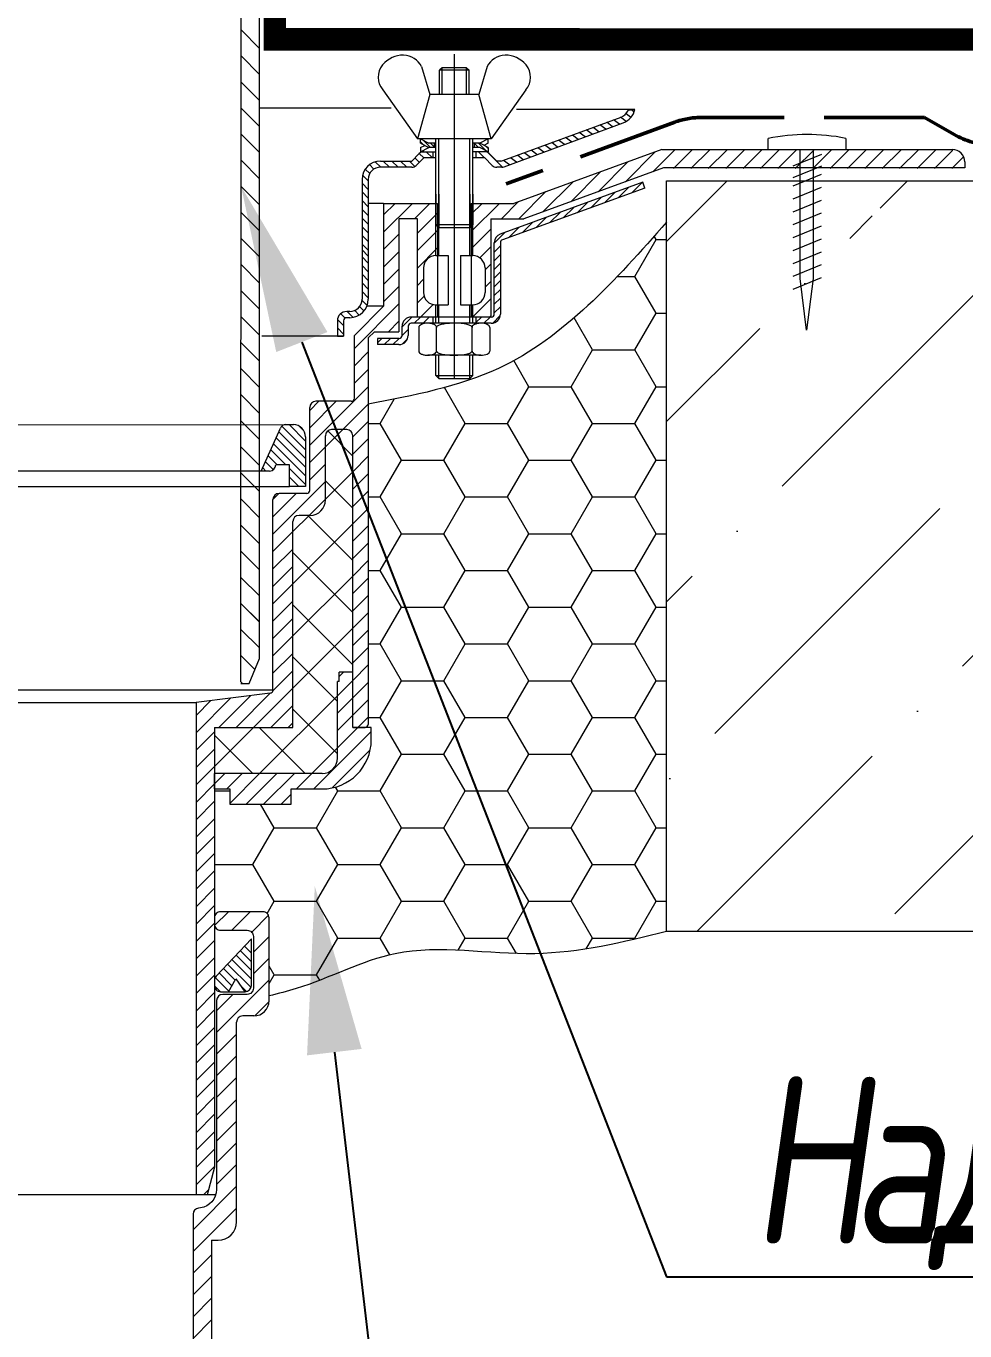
# Model space of a CAD drawing. Header units: millimetres. Extents: x -136099598 to 11807193, y 0 to 779331.
# Drawn here: x 724805 to 725507, y 384367 to 385343 of the extents above; entities that cross this region are included whole.
import ezdxf
from ezdxf import colors
from ezdxf.entities.mleader import LeaderData, LeaderLine
from ezdxf.math import Vec2, Vec3

# ---------------------------------------------------------------- set-up
doc = ezdxf.new("R2010")
doc.units = ezdxf.units.MM
doc.header["$MEASUREMENT"] = 0
doc.linetypes.add('ГОСТ 2.303 4', pattern=[7, 5, -2, 0])
doc.layers.add('АР_Кровельный аэратор', color=250, linetype='Continuous')
doc.layers.add('Штриховка', color=7, linetype='Continuous', lineweight=5)
doc.styles.add('Архитект', font='isocpeur.ttf', dxfattribs={"width": 0.8, "oblique": 8})

msp = doc.modelspace()

# ---------------------------------------------------------------- hatches: boundary and pattern name
at = {"layer": 'АР_Кровельный аэратор', "lineweight": 15}
h = msp.add_hatch(dxfattribs=at)
h.set_pattern_fill('ANSI36', color=256, scale=30, style=0)
h.set_pattern_definition([(45, (-85664.73, 159521.56), (50.513941, 185.217782), [238.125, -47.625, 0, -47.625])])
h.paths.add_polyline_path([(727190.27, 384665.803), (727190.27, 385227.401), (725450.33, 385227.401), (725443.586, 385224.643), (725443.586, 385202.146), (725440.6, 385178.257), (725437.614, 385202.146), (725437.614, 385227.401), (725283.874, 385227.401), (725283.882, 384665.803)])
h = msp.add_hatch(dxfattribs=at)
h.set_pattern_fill('HONEY', color=256, scale=10, style=0)
h.set_pattern_definition([(0, (-84634.728, 159383.702), (47.625, 27.49630645), [31.75, -63.5]), (120, (-84634.728, 159383.702), (-47.6249999, 27.4963066), [31.75, -63.5]), (60, (-84634.728, 159383.702), (1e-07, 54.9926131), [-63.5, 31.75])])
edge = h.paths.add_edge_path()
edge.add_spline(control_points=[(725283.874, 385196.449), (725245.558, 385153.233), (725184.037, 385083.844), (725094.48, 385066.797), (725060.7, 385060.368)], knot_values=[0, 0, 0, 0, 5.9534439, 9.5590385, 9.5590385, 9.5590385, 9.5590385], degree=3, periodic=0)
edge.add_line((725060.7, 385060.368), (725060.7, 384820.798))
edge.add_arc((725058.4, 384820.798), 2.3, -90, 0, ccw=False)
edge.add_line((725058.4, 384818.499), (725062.998, 384818.499))
edge.add_line((725062.998, 384818.499), (725062.998, 384809.3))
edge.add_arc((725026.203, 384809.3), 36.795, -90, 0, ccw=False)
edge.add_line((725026.203, 384772.505), (725003.172, 384772.505))
edge.add_line((725003.172, 384772.505), (725003.172, 384761.006))
edge.add_line((725003.172, 384761.006), (724956.474, 384761.006))
edge.add_line((724956.474, 384761.006), (724957.172, 384761.705))
edge.add_line((724957.172, 384761.705), (724957.172, 384772.505))
edge.add_line((724957.172, 384772.505), (724945.715, 384772.505))
edge.add_line((724945.715, 384772.505), (724945.715, 384675.996))
edge.add_arc((724950.314, 384675.996), 4.599, 90, 180, ccw=False)
edge.add_line((724950.314, 384680.596), (724981.999, 384680.596))
edge.add_arc((724981.999, 384675.996), 4.599, 0, 90, ccw=False)
edge.add_line((724986.598, 384675.996), (724986.598, 384617.685))
edge.add_spline(control_points=[(724986.598, 384617.685), (724993.41, 384619.364), (725025.601, 384627.302), (725087.43, 384661.667), (725175.713, 384643.333), (725234.074, 384654.089), (725258.033, 384659.588)], knot_values=[0.9443372, 0.9443372, 0.9443372, 0.9443372, 1.6963413, 4.4985026, 8.2293539, 10.8517749, 10.8517749, 10.8517749, 10.8517749], degree=3, periodic=0)
edge.add_line((725258.033, 384659.588), (725234.59, 384690.384))
edge.add_arc((725229.004, 384690.384), 5.586, -180, 0, ccw=False)
edge.add_arc((725229.004, 384690.384), 5.586, 0, 180, ccw=False)
edge.add_line((725234.59, 384690.384), (725258.033, 384659.588))
edge.add_spline(control_points=[(725258.033, 384659.588), (725266.66, 384661.568), (725275.271, 384663.686), (725283.882, 384665.803)], knot_values=[0, 0, 0, 0, 0.9443372, 0.9443372, 0.9443372, 0.9443372], degree=3, periodic=0)
edge.add_line((725283.882, 384665.803), (725283.875, 385196.45))
h = msp.add_hatch(dxfattribs=at)
h.set_pattern_fill('KOVY', color=256, scale=4.599383, style=0)
h.set_pattern_definition([(135.017967, (738171.7866, 386871.197), (3.251235, 3.2532746), [])])
h.paths.add_polyline_path([(725013.869, 385035.848, 0.4078754), (725004.867, 385045.042), (724999.192, 385045.04, 0.2960412), (724994.993, 385042.313), (724980.732, 385010.31), (724986.973, 385010.312, 0.4170965), (724991.571, 385014.958), (725001.748, 385014.962), (725001.753, 384998.816), (725013.88, 384998.82)])
h = msp.add_hatch(dxfattribs=at)
h.set_pattern_fill('KOVY', color=256, scale=11.498458, style=0)
h.set_pattern_definition([(45, (718860.08, 383088.834), (-8.130637, 8.130637), [])])
edge = h.paths.add_edge_path()
edge.add_line((724441.963, 384164.553), (724455.761, 384164.553))
edge.add_line((724455.761, 384164.553), (724455.761, 384454.417))
edge.add_arc((724451.162, 384454.417), 4.599, 0, 82.971677)
edge.add_line((724451.724, 384458.982), (724450.331, 384459.154))
edge.add_arc((724452.019, 384472.848), 13.798, 180, 262.971677, ccw=False)
edge.add_line((724438.221, 384472.848), (724438.221, 384614.162))
edge.add_arc((724433.622, 384614.162), 4.599, 360, 450)
edge.add_line((724433.622, 384618.761), (724415.224, 384618.761))
edge.add_arc((724415.224, 384623.361), 4.599, 180, 270, ccw=False)
edge.add_line((724410.625, 384623.361), (724410.625, 384662.198))
edge.add_arc((724415.224, 384662.198), 4.599, 90, 180, ccw=False)
edge.add_line((724415.224, 384666.798), (724435.184, 384666.798))
edge.add_arc((724435.184, 384671.397), 4.599, 270, 360)
edge.add_line((724439.783, 384671.397), (724439.783, 384675.996))
edge.add_arc((724435.184, 384675.996), 4.599, 0, 90)
edge.add_line((724435.184, 384680.596), (724403.499, 384680.596))
edge.add_arc((724403.499, 384675.996), 4.599, 90, 180)
edge.add_line((724398.9, 384675.996), (724398.9, 384614.162))
edge.add_arc((724410.398, 384614.162), 11.498, 180, 270)
edge.add_line((724410.398, 384602.663), (724418.677, 384602.663))
edge.add_arc((724418.677, 384598.064), 4.599, 0, 90, ccw=False)
edge.add_line((724423.276, 384598.064), (724423.276, 384448.669))
edge.add_arc((724437.074, 384448.669), 13.798, 180, 270)
edge.add_line((724437.074, 384434.87), (724441.963, 384434.87))
edge.add_line((724441.963, 384434.87), (724441.963, 384164.553))
edge = h.paths.add_edge_path()
edge.add_line((724929.737, 384164.553), (724943.535, 384164.553))
edge.add_line((724943.535, 384164.553), (724943.535, 384434.87))
edge.add_line((724943.535, 384434.87), (724948.424, 384434.87))
edge.add_arc((724948.424, 384448.669), 13.798, 270, 360)
edge.add_line((724962.222, 384448.669), (724962.222, 384598.064))
edge.add_arc((724966.821, 384598.064), 4.599, 90, 180, ccw=False)
edge.add_line((724966.821, 384602.663), (724975.1, 384602.663))
edge.add_arc((724975.1, 384614.162), 11.498, 270, 360)
edge.add_line((724986.598, 384614.162), (724986.598, 384675.996))
edge.add_arc((724981.999, 384675.996), 4.599, 360, 450)
edge.add_line((724981.999, 384680.596), (724950.314, 384680.596))
edge.add_arc((724950.314, 384675.996), 4.599, 90, 180)
edge.add_line((724945.715, 384675.996), (724945.715, 384671.397))
edge.add_arc((724950.314, 384671.397), 4.599, 180, 270)
edge.add_line((724950.314, 384666.798), (724970.274, 384666.798))
edge.add_arc((724970.274, 384662.198), 4.599, 0, 90, ccw=False)
edge.add_line((724974.873, 384662.198), (724974.873, 384623.361))
edge.add_arc((724970.274, 384623.361), 4.599, -90, 0, ccw=False)
edge.add_line((724970.274, 384618.761), (724951.876, 384618.761))
edge.add_arc((724951.876, 384614.162), 4.599, 90, 180)
edge.add_line((724947.277, 384614.162), (724947.277, 384472.848))
edge.add_arc((724933.479, 384472.848), 13.798, -82.971677, 0, ccw=False)
edge.add_line((724935.167, 384459.154), (724933.774, 384458.982))
edge.add_arc((724934.336, 384454.417), 4.599, 97.028323, 180)
edge.add_line((724929.737, 384454.417), (724929.737, 384164.553))

# ---------------------------------------------------------------- linework, layer by layer
for p, q in [((724965.52, 384852.716), (724965.685, 385564.805)), ((724979.302, 384870.195), (724979.489, 385551.678)), ((724979.483, 385326.523), (724965.679, 385340.327)), ((724979.477, 385307.016), (724965.674, 385320.819)), ((725125.123, 385322.26), (725125.107, 385079.49)), ((725100.508, 385312.837), (725106.719, 385291.909)), ((725115.911, 385311.974), (725114.071, 385310.134)), ((725136.148, 385310.134), (725114.071, 385310.134)), ((725114.071, 385291.909), (725114.071, 385310.134)), ((725134.308, 385311.974), (725115.911, 385311.974)), ((725115.911, 385291.909), (725115.911, 385311.974)), ((725134.308, 385311.974), (725136.148, 385310.134)), ((725134.308, 385291.909), (725134.308, 385311.974)), ((725136.148, 385291.909), (725136.148, 385310.134)), ((725149.724, 385312.837), (725143.514, 385291.909)), ((724979.471, 385287.508), (724965.669, 385301.31)), ((725071.561, 385295.497), (725097.519, 385258.793)), ((725106.719, 385291.909), (725097.519, 385258.793)), ((725143.514, 385291.909), (725106.719, 385291.909)), ((725152.712, 385258.793), (725143.514, 385291.909)), ((725178.671, 385295.497), (725152.712, 385258.793)), ((724979.465, 385268), (724965.663, 385281.802)), ((725260.183, 385280.85), (725255.102, 385280.043)), ((725259.595, 385278.878), (725257.52, 385280.427)), ((725161.478, 385242.522), (725249.887, 385275.159)), ((725162.299, 385237.922), (725251.479, 385270.844)), ((725238.387, 385266.011), (725233.992, 385269.291)), ((725243.532, 385267.91), (725239.137, 385271.191)), ((725248.676, 385269.81), (725244.282, 385273.09)), ((725253.626, 385271.854), (725249.426, 385274.989)), ((725257.247, 385274.891), (725253.551, 385277.65)), ((724979.46, 385248.492), (724965.658, 385262.294)), ((725212.663, 385256.515), (725208.268, 385259.795)), ((725217.808, 385258.414), (725213.413, 385261.694)), ((725222.953, 385260.313), (725218.558, 385263.594)), ((725228.097, 385262.213), (725223.703, 385265.493)), ((725233.242, 385264.112), (725228.847, 385267.392)), ((725359.863, 385250.847), (725359.863, 385259.083)), ((725417.812, 385259.21), (725417.812, 385250.847)), ((725152.712, 385258.793), (725097.519, 385258.793)), ((725099.909, 385258.793), (725106.052, 385255.573)), ((725099.909, 385255.573), (725099.909, 385258.793)), ((725102.029, 385254.462), (725099.909, 385256.582)), ((725099.909, 385255.573), (725106.052, 385252.354)), ((725099.909, 385252.354), (725102.981, 385253.964)), ((725099.909, 385252.354), (725099.909, 385249.134)), ((725099.909, 385249.134), (725106.052, 385252.354)), ((725107.39, 385252.354), (725102.098, 385257.646)), ((725111.309, 385255.573), (725106.052, 385255.573)), ((725111.309, 385252.354), (725106.052, 385252.354)), ((725110.398, 385252.598), (725107.423, 385255.573)), ((725110.398, 385252.354), (725110.398, 385255.573)), ((725111.309, 385171.478), (725111.309, 385258.793)), ((725113.608, 385171.478), (725113.608, 385258.793)), ((725136.605, 385171.478), (725136.605, 385258.793)), ((725138.905, 385171.478), (725138.905, 385258.793)), ((725144.18, 385255.573), (725138.905, 385255.573)), ((725144.18, 385252.354), (725138.905, 385252.354)), ((725139.834, 385255.573), (725139.834, 385252.354)), ((725139.912, 385252.354), (725139.834, 385252.432)), ((725143.165, 385252.354), (725139.945, 385255.573)), ((725148.881, 385249.89), (725143.197, 385255.573)), ((725150.322, 385258.793), (725144.18, 385255.573)), ((725150.322, 385252.354), (725144.18, 385255.573)), ((725150.322, 385249.134), (725144.18, 385252.354)), ((725150.322, 385255.573), (725147.251, 385253.964)), ((725150.322, 385251.701), (725148.95, 385253.073)), ((725150.322, 385255.573), (725150.322, 385258.793)), ((725150.322, 385252.354), (725150.322, 385249.134)), ((725280.259, 385250.847), (725169.558, 385210.568)), ((725186.939, 385247.018), (725182.545, 385250.299)), ((725192.084, 385248.918), (725187.689, 385252.198)), ((725197.229, 385250.817), (725192.834, 385254.097)), ((725202.374, 385252.716), (725197.979, 385255.997)), ((725207.518, 385254.616), (725203.124, 385257.896)), ((725273.485, 385234.126), (725289.838, 385250.479)), ((725280.259, 385250.847), (725497.641, 385250.847)), ((725289.053, 385236.685), (725302.847, 385250.479)), ((725302.062, 385236.685), (725315.857, 385250.479)), ((725315.071, 385236.685), (725328.866, 385250.479)), ((725328.08, 385236.685), (725341.875, 385250.479)), ((725341.089, 385236.685), (725354.884, 385250.479)), ((725354.098, 385236.685), (725367.893, 385250.479)), ((725360.087, 385250.847), (725417.812, 385250.847)), ((725367.107, 385236.685), (725380.902, 385250.479)), ((725380.116, 385236.685), (725393.911, 385250.479)), ((725393.125, 385236.685), (725406.92, 385250.479)), ((725406.135, 385236.685), (725419.929, 385250.479)), ((725419.144, 385236.685), (725432.938, 385250.479)), ((725432.153, 385236.685), (725445.947, 385250.479)), ((725445.162, 385236.685), (725458.956, 385250.479)), ((725458.171, 385236.685), (725471.965, 385250.479)), ((725471.18, 385236.685), (725484.974, 385250.479)), ((725484.189, 385236.685), (725497.977, 385250.473)), ((724979.454, 385228.984), (724965.653, 385242.785)), ((725064.985, 385236.218), (725061.679, 385239.524)), ((725070.07, 385237.638), (725066.025, 385241.683)), ((725069.895, 385242.237), (725093.385, 385242.237)), ((725076.574, 385237.638), (725071.975, 385242.237)), ((725083.079, 385237.638), (725078.48, 385242.237)), ((725089.583, 385237.638), (725084.984, 385242.237)), ((725095.548, 385238.178), (725091.488, 385242.237)), ((725093.385, 385242.237), (725098.936, 385247.789)), ((725098.941, 385241.289), (725095.689, 385244.541)), ((725096.637, 385238.985), (725102.189, 385244.537)), ((725102.198, 385244.537), (725098.941, 385247.794)), ((725099.91, 385249.134), (725111.309, 385249.134)), ((725111.289, 385244.537), (725102.189, 385244.537)), ((725108.702, 385244.537), (725104.103, 385249.136)), ((725108.99, 385249.136), (725108.99, 385244.537)), ((725111.289, 385244.537), (725111.309, 385244.537)), ((725147.986, 385244.537), (725138.886, 385244.537)), ((725150.322, 385249.134), (725138.905, 385249.134)), ((725141.185, 385249.136), (725141.185, 385244.537)), ((725141.225, 385244.537), (725141.185, 385244.576)), ((725147.729, 385244.537), (725143.13, 385249.136)), ((725147.986, 385244.537), (725153.538, 385238.985)), ((725161.133, 385237.638), (725150.205, 385248.566)), ((725151.239, 385247.789), (725156.791, 385242.237)), ((725159.885, 385242.237), (725156.791, 385242.237)), ((725166.361, 385239.421), (725161.966, 385242.702)), ((725171.505, 385241.321), (725167.11, 385244.601)), ((725176.65, 385243.22), (725172.255, 385246.5)), ((725181.795, 385245.119), (725177.4, 385248.4)), ((725232.585, 385219.244), (725254.996, 385241.655)), ((725253.035, 385226.685), (725275.446, 385249.096)), ((725378.497, 385238.683), (725399.88, 385247.427)), ((725497.198, 385236.685), (725505.881, 385245.369)), ((725506.84, 385241.649), (725506.84, 385237.053)), ((725060.697, 385227.498), (725056.489, 385231.705)), ((725061.832, 385232.866), (725058.492, 385236.207)), ((725093.385, 385237.638), (725069.895, 385237.638)), ((725160.707, 385237.638), (725156.791, 385237.638)), ((725281.53, 385237.053), (725177.137, 385199.069)), ((725212.135, 385211.803), (725234.546, 385234.214)), ((725506.839, 385237.053), (725281.53, 385237.053)), ((725378.461, 385223.627), (725399.845, 385232.37)), ((725378.497, 385229.934), (725399.88, 385238.678)), ((724979.448, 385209.476), (724965.648, 385223.277)), ((725056.097, 385228.439), (725056.097, 385138.822)), ((725060.697, 385220.993), (725056.097, 385225.592)), ((725060.697, 385228.439), (725060.697, 385138.822)), ((725266.097, 385226.38), (725159.524, 385187.59)), ((725267.67, 385222.058), (725161.098, 385183.268)), ((725191.686, 385204.363), (725214.096, 385226.773)), ((725247.611, 385214.757), (725255.307, 385222.452)), ((725257.838, 385218.479), (725265.534, 385226.175)), ((725267.67, 385222.058), (725266.097, 385226.38)), ((725378.461, 385213.969), (725399.845, 385222.712)), ((725060.697, 385214.488), (725056.097, 385219.088)), ((725060.697, 385207.984), (725056.097, 385212.583)), ((725072.198, 385210.574), (725060.697, 385210.574)), ((725072.198, 385210.574), (725072.198, 385133.562)), ((725072.198, 385201.956), (725080.815, 385210.573)), ((725072.198, 385188.947), (725093.822, 385210.572)), ((725072.23, 385210.574), (725112.467, 385210.57)), ((725095.327, 385199.067), (725106.83, 385210.57)), ((725111.309, 385217.398), (725111.309, 385194.616)), ((725112.467, 385210.57), (725112.459, 385125.484)), ((725113.608, 385217.398), (725113.608, 385192.317)), ((725136.605, 385217.398), (725136.605, 385192.317)), ((725137.764, 385210.568), (725137.756, 385125.484)), ((725137.762, 385189.466), (725158.863, 385210.568)), ((725137.763, 385202.476), (725145.854, 385210.568)), ((725137.764, 385210.568), (725169.558, 385210.568)), ((725138.905, 385217.398), (725138.905, 385194.616)), ((725160.374, 385199.069), (725173.197, 385211.892)), ((725173.383, 385199.069), (725193.646, 385219.333)), ((725216.931, 385203.59), (725224.626, 385211.285)), ((725227.157, 385207.312), (725234.853, 385215.008)), ((725237.384, 385211.034), (725245.08, 385218.73)), ((725378.461, 385204.31), (725399.845, 385213.054)), ((724979.443, 385189.969), (724965.642, 385203.769)), ((725060.697, 385201.479), (725056.097, 385206.079)), ((725097.495, 385188.226), (725112.466, 385203.197)), ((725196.477, 385196.145), (725204.173, 385203.84)), ((725206.704, 385199.867), (725214.399, 385207.563)), ((725378.461, 385194.652), (725399.845, 385203.395)), ((725060.697, 385194.975), (725056.097, 385199.574)), ((725060.697, 385188.47), (725056.097, 385193.07)), ((725097.495, 385199.067), (725083.691, 385199.067)), ((725083.691, 385199.067), (725083.699, 385114.539)), ((725097.495, 385125.484), (725097.495, 385199.067)), ((725113.608, 385192.317), (725111.309, 385194.616)), ((725138.905, 385194.616), (725111.309, 385194.616)), ((725136.605, 385192.317), (725113.608, 385192.317)), ((725136.605, 385192.317), (725138.905, 385194.616)), ((725137.761, 385176.456), (725152.474, 385191.17)), ((725152.474, 385199.069), (725152.475, 385125.484)), ((725152.474, 385199.069), (725177.137, 385199.069)), ((725165.796, 385184.978), (725173.492, 385192.673)), ((725176.023, 385188.7), (725183.719, 385196.396)), ((725186.25, 385192.423), (725193.946, 385200.118)), ((725378.461, 385184.994), (725399.845, 385193.737)), ((724979.437, 385170.461), (724965.637, 385184.261)), ((725060.697, 385181.966), (725056.097, 385186.565)), ((725072.198, 385175.938), (725083.692, 385187.432)), ((725097.495, 385175.217), (725112.465, 385190.187)), ((725154.985, 385180.671), (725163.265, 385188.951)), ((725154.985, 385127.785), (725154.985, 385181.107)), ((725159.584, 385181.107), (725159.585, 385127.785)), ((725378.461, 385175.336), (725399.845, 385184.079)), ((725060.697, 385175.461), (725056.097, 385180.061)), ((725060.697, 385171.125), (725056.097, 385175.724)), ((725072.198, 385162.929), (725083.693, 385174.424)), ((725097.495, 385162.208), (725112.464, 385177.177)), ((725111.309, 385171.478), (725120.508, 385171.478)), ((725120.508, 385171.478), (725120.508, 385134.683)), ((725129.706, 385171.478), (725129.706, 385134.683)), ((725129.706, 385171.478), (725138.905, 385171.478)), ((725144.15, 385169.836), (725152.475, 385178.161)), ((725154.985, 385174.167), (725159.584, 385178.766)), ((725154.985, 385167.662), (725159.585, 385172.262)), ((725378.461, 385165.677), (725399.845, 385174.421)), ((724979.431, 385150.953), (724965.632, 385164.752)), ((725060.697, 385165.939), (725056.097, 385170.538)), ((725060.697, 385159.434), (725056.097, 385164.034)), ((725102.11, 385162.279), (725102.11, 385143.882)), ((725148.104, 385160.781), (725152.475, 385165.152)), ((725148.104, 385162.279), (725148.104, 385143.882)), ((725154.985, 385161.158), (725159.585, 385165.757)), ((725378.461, 385156.019), (725399.845, 385164.762)), ((725060.697, 385152.93), (725056.097, 385157.529)), ((725072.198, 385149.92), (725083.694, 385161.417)), ((725097.495, 385149.199), (725102.11, 385153.814)), ((725148.104, 385147.772), (725152.475, 385152.143)), ((725154.985, 385154.653), (725159.585, 385159.253)), ((725154.985, 385148.149), (725159.585, 385152.748)), ((725378.461, 385146.361), (725399.845, 385155.104)), ((724979.425, 385131.445), (724965.626, 385145.244)), ((725060.697, 385146.425), (725056.097, 385151.025)), ((725060.697, 385139.921), (725056.097, 385144.52)), ((725072.198, 385136.911), (725083.696, 385148.409)), ((725154.985, 385141.644), (725159.585, 385146.244)), ((725050.351, 385102.055), (725083.697, 385135.401)), ((725072.198, 385133.562), (725050.351, 385111.715)), ((725057.554, 385130.055), (725054.278, 385133.33)), ((725059.903, 385134.21), (725056.065, 385138.048)), ((725072.198, 385133.562), (725059.659, 385133.572)), ((725097.495, 385136.19), (725102.508, 385141.204)), ((725099.798, 385125.484), (725109.234, 385134.92)), ((725111.309, 385134.683), (725120.508, 385134.683)), ((725111.309, 385120.885), (725111.309, 385134.683)), ((725113.608, 385120.885), (725113.608, 385134.683)), ((725129.706, 385134.683), (725138.905, 385134.683)), ((725136.605, 385120.885), (725136.605, 385134.683)), ((725138.825, 385125.484), (725152.475, 385139.133)), ((725138.905, 385120.885), (725138.905, 385134.683)), ((725154.985, 385135.14), (725159.585, 385139.739)), ((725154.985, 385128.635), (725159.585, 385133.235)), ((724979.42, 385111.937), (724965.621, 385125.736)), ((725037.701, 385122.724), (725037.702, 385111.226)), ((725042.301, 385119.29), (725037.787, 385123.804)), ((725043.406, 385124.689), (725040.123, 385127.972)), ((725042.301, 385122.724), (725042.301, 385111.226)), ((725046.899, 385129.623), (725044.601, 385129.623)), ((725046.899, 385125.024), (725044.601, 385125.024)), ((725049.355, 385125.244), (725044.976, 385129.623)), ((725054.07, 385127.034), (725050.672, 385130.433)), ((725075.844, 385114.539), (725083.698, 385122.393)), ((725085.995, 385118.185), (725093.295, 385125.485)), ((725112.458, 385125.485), (725092.894, 385125.485)), ((725095.2, 385120.886), (725099.799, 385125.485)), ((725137.756, 385125.484), (725097.495, 385125.484)), ((725101.704, 385120.886), (725106.304, 385125.485)), ((725108.992, 385125.485), (725108.992, 385120.886)), ((725152.686, 385125.485), (725137.754, 385125.485)), ((725152.475, 385125.484), (725137.756, 385125.484)), ((725141.187, 385121.342), (725145.331, 385125.485)), ((725141.187, 385125.485), (725141.187, 385120.886)), ((725147.236, 385120.886), (725151.835, 385125.485)), ((725151.834, 385125.484), (725152.475, 385126.124)), ((725153.837, 385120.983), (725159.488, 385126.633)), ((725042.301, 385112.785), (725037.701, 385117.385)), ((725060.7, 385109.941), (725065.298, 385114.539)), ((725065.298, 385114.539), (725083.699, 385114.539)), ((725085.992, 385111.678), (725090.594, 385116.28)), ((725085.995, 385111.781), (725085.995, 385118.586)), ((725090.594, 385118.586), (725090.594, 385111.781)), ((725108.992, 385120.886), (725092.894, 385120.886)), ((725098.552, 385117.807), (725098.552, 385100.045)), ((725145.023, 385120.885), (725105.191, 385120.885)), ((725137.754, 385120.886), (725108.992, 385120.886)), ((725111.83, 385100.045), (725111.83, 385117.807)), ((725125.107, 385120.885), (725125.107, 385120.885)), ((725125.107, 385120.885), (725125.107, 385120.885)), ((725141.187, 385120.886), (725137.754, 385120.886)), ((725138.384, 385100.045), (725138.384, 385117.833)), ((725152.686, 385120.886), (725141.187, 385120.886)), ((725151.661, 385117.807), (725151.661, 385100.045)), ((724979.414, 385092.43), (724965.616, 385106.228)), ((725037.702, 385111.226), (725042.301, 385111.226)), ((725050.351, 385064.796), (725050.351, 385111.715)), ((725060.7, 385109.941), (725060.7, 384820.798)), ((725067.6, 385106.295), (725070.786, 385109.481)), ((725067.6, 385109.481), (725067.6, 385104.882)), ((725083.695, 385109.481), (725067.6, 385109.481)), ((725083.695, 385104.882), (725067.6, 385104.882)), ((725072.691, 385104.882), (725077.29, 385109.481)), ((725079.196, 385104.882), (725083.797, 385109.483)), ((725086.153, 385105.334), (725090.141, 385109.323)), ((725050.351, 385089.046), (725060.7, 385099.395)), ((725145.023, 385096.968), (725105.191, 385096.968)), ((725111.309, 385081.79), (725111.309, 385096.968)), ((725113.608, 385079.49), (725113.608, 385096.968)), ((725136.605, 385079.49), (725136.605, 385096.968)), ((725138.905, 385081.79), (725138.905, 385096.968)), ((724979.408, 385072.922), (724965.611, 385086.719)), ((725050.351, 385076.037), (725060.7, 385086.386)), ((725113.608, 385079.49), (725111.309, 385081.79)), ((725111.309, 385081.79), (725138.905, 385081.79)), ((725113.608, 385079.49), (725136.605, 385079.49)), ((725136.605, 385079.49), (725138.905, 385081.79)), ((724979.403, 385053.414), (724965.605, 385067.211)), ((725017.005, 385029.682), (725060.7, 385073.377)), ((725017.005, 385055.701), (725023.801, 385062.496)), ((725017.005, 385042.692), (725036.81, 385062.496)), ((725017.005, 384995.805), (725017.005, 385057.897)), ((725029.652, 385062.496), (725021.603, 385062.496)), ((725048.051, 385062.496), (725021.605, 385062.496)), ((725048.051, 385062.496), (725021.605, 385062.496)), ((725041.671, 385041.339), (725060.7, 385060.368)), ((724388.27, 385044.944), (724999.192, 385045.04)), ((724979.397, 385033.906), (724965.6, 385047.703)), ((724999.192, 385045.04), (725004.867, 385045.042)), ((725049.198, 385035.857), (725060.7, 385047.359)), ((724980.732, 385010.31), (724994.993, 385042.313)), ((725013.869, 385035.848), (725013.88, 384998.822)), ((725028.729, 385028.397), (725041.671, 385041.339)), ((725028.731, 384988.676), (725028.731, 385036.74)), ((725049.196, 385021.548), (725030.432, 385040.312)), ((725044.599, 385041.339), (725033.33, 385041.339)), ((725049.198, 384818.499), (725049.198, 385036.74)), ((724979.391, 385014.398), (724965.595, 385028.195)), ((725017.005, 385016.673), (725028.731, 385028.399)), ((725049.198, 385022.848), (725060.7, 385034.35)), ((725017.005, 385003.664), (725028.731, 385015.39)), ((725049.198, 385009.839), (725060.7, 385021.341)), ((724980.732, 385010.31), (724406.742, 385010.22)), ((724979.385, 384994.891), (724965.59, 385008.686)), ((724986.973, 385010.312), (724980.732, 385010.31)), ((725001.748, 385014.962), (724991.571, 385014.958)), ((724991.571, 385014.958), (724991.571, 385014.913)), ((725001.753, 384998.816), (725001.748, 385014.962)), ((725028.729, 384989.37), (725049.196, 385009.837)), ((725049.198, 384996.83), (725060.7, 385008.332)), ((724385.724, 384998.719), (725001.753, 384998.816)), ((724989.409, 384963.059), (725028.731, 385002.381)), ((725013.88, 384998.82), (725001.753, 384998.816)), ((725049.196, 384982.521), (725028.729, 385002.988)), ((724979.38, 384975.383), (724965.584, 384989.178)), ((724989.409, 384976.068), (725006.847, 384993.506)), ((724989.409, 384846.308), (724989.409, 384988.906)), ((724989.413, 384989.08), (724993.834, 384993.502)), ((725014.706, 384993.506), (724994.009, 384993.506)), ((725016.537, 384977.178), (725028.731, 384989.372)), ((725049.198, 384983.821), (725060.7, 384995.323)), ((725004.352, 384964.993), (725016.767, 384977.408)), ((725017.232, 384977.178), (725008.953, 384977.178)), ((725049.196, 384943.494), (725015.283, 384977.408)), ((725049.198, 384970.812), (725060.7, 384982.313)), ((724979.374, 384955.875), (724965.579, 384969.67)), ((725004.352, 384925.966), (725049.196, 384970.81)), ((725004.354, 384818.499), (725004.354, 384972.578)), ((725049.198, 384957.803), (725060.7, 384969.304)), ((724989.409, 384950.05), (725004.354, 384964.995)), ((724979.368, 384936.367), (724965.574, 384950.162)), ((724989.409, 384937.041), (725004.354, 384951.986)), ((725049.196, 384904.467), (725004.352, 384949.311)), ((725049.198, 384944.794), (725060.7, 384956.295)), ((724989.409, 384924.032), (725004.354, 384938.977)), ((725049.198, 384931.785), (725060.7, 384943.286)), ((724979.363, 384916.859), (724965.568, 384930.653)), ((725004.352, 384886.939), (725049.196, 384931.783)), ((725049.198, 384918.776), (725060.7, 384930.277)), ((724989.409, 384911.023), (725004.354, 384925.968)), ((724979.357, 384897.351), (724965.563, 384911.145)), ((724989.409, 384898.014), (725004.354, 384912.959)), ((725049.196, 384865.44), (725004.352, 384910.284)), ((725049.198, 384905.767), (725060.7, 384917.268)), ((724989.409, 384885.005), (725004.354, 384899.95)), ((725049.198, 384892.758), (725060.7, 384904.259)), ((725004.352, 384847.912), (725049.196, 384892.756)), ((725049.198, 384879.749), (725060.7, 384891.25)), ((724989.409, 384871.996), (725004.354, 384886.941)), ((724971.58, 384851.447), (724979.302, 384870.195)), ((724989.409, 384858.987), (725004.354, 384873.932)), ((725037.701, 384837.908), (725004.352, 384871.257)), ((725049.198, 384866.74), (725060.7, 384878.241)), ((724989.381, 384845.95), (725004.354, 384860.923)), ((725039.081, 384856.623), (725042.351, 384859.893)), ((725039.081, 384852.994), (725039.081, 384859.893)), ((725049.2, 384859.893), (725039.081, 384859.893)), ((725049.198, 384853.731), (725060.7, 384865.232)), ((725049.2, 384818.499), (725049.2, 384859.893)), ((724965.504, 384851.447), (724971.58, 384851.447)), ((725037.701, 384842.234), (725049.2, 384853.732)), ((725039.081, 384852.994), (725037.701, 384852.994)), ((725037.701, 384795.502), (725037.701, 384852.994)), ((725049.198, 384840.722), (725060.7, 384852.223)), ((724396.089, 384846.613), (724989.409, 384846.613)), ((724987.388, 384844.025), (724931.917, 384837.257)), ((724931.917, 384814.504), (724957.832, 384840.419)), ((724948.921, 384818.499), (724972.649, 384842.227)), ((724961.93, 384818.499), (724987.468, 384844.037)), ((724974.939, 384818.499), (725004.354, 384847.914)), ((724979.47, 384784.003), (725037.701, 384842.234)), ((725037.701, 384829.225), (725049.2, 384840.723)), ((724453.581, 384837.257), (724931.917, 384837.257)), ((724931.917, 384827.513), (724943.015, 384838.611)), ((724931.917, 384837.187), (724931.917, 384468.945)), ((724987.948, 384818.499), (725004.354, 384834.905)), ((725037.701, 384798.881), (725004.352, 384832.23)), ((725049.198, 384827.713), (725060.7, 384839.214)), ((725000.957, 384818.499), (725004.354, 384821.896)), ((725037.701, 384816.216), (725049.2, 384827.714)), ((725052.993, 384818.499), (725060.7, 384826.205)), ((724931.917, 384801.495), (724945.715, 384815.293)), ((724945.713, 384789.273), (724974.939, 384818.499)), ((724974.525, 384784.003), (724945.713, 384812.814)), ((724945.715, 384818.499), (725004.354, 384818.499)), ((724945.715, 384818.499), (724945.715, 384489.643)), ((725013.552, 384784.003), (724979.056, 384818.499)), ((725020.008, 384772.505), (725062.998, 384815.494)), ((725037.701, 384803.207), (725052.993, 384818.499)), ((725049.198, 384818.499), (725058.4, 384818.499)), ((725062.998, 384818.499), (725049.2, 384818.499)), ((725062.998, 384809.3), (725062.998, 384818.499)), ((724931.917, 384788.486), (724945.715, 384802.284)), ((725018.498, 384784.003), (725037.701, 384803.207)), ((725033.813, 384773.3), (725062.202, 384801.69)), ((724931.917, 384775.477), (724945.715, 384789.275)), ((724945.713, 384776.264), (724953.452, 384784.003)), ((724945.713, 384772.505), (724945.713, 384784.003)), ((725026.203, 384784.003), (724945.713, 384784.003)), ((724954.963, 384772.505), (724966.461, 384784.003)), ((724957.172, 384761.705), (724979.47, 384784.003)), ((724969.483, 384761.006), (724992.48, 384784.003)), ((724982.492, 384761.006), (725005.489, 384784.003)), ((725006.999, 384772.505), (725018.498, 384784.003)), ((724931.917, 384762.468), (724945.715, 384776.266)), ((724945.713, 384772.505), (724957.172, 384772.505)), ((724957.172, 384772.505), (724957.172, 384761.006)), ((725003.172, 384761.006), (725003.172, 384772.505)), ((725003.172, 384772.505), (725026.203, 384772.505)), ((724931.917, 384749.459), (724945.715, 384763.257)), ((724995.501, 384761.006), (725003.172, 384768.677)), ((724957.172, 384761.006), (725003.172, 384761.006)), ((724931.917, 384736.45), (724945.715, 384750.248)), ((724931.917, 384723.441), (724945.715, 384737.239)), ((724931.917, 384710.432), (724945.715, 384724.23)), ((724931.917, 384697.423), (724945.715, 384711.221)), ((724931.917, 384684.414), (724945.715, 384698.212)), ((724931.917, 384671.404), (724945.715, 384685.203)), ((724931.917, 384658.395), (724945.715, 384672.194)), ((724931.917, 384645.386), (724945.715, 384659.185)), ((724931.917, 384632.377), (724945.715, 384646.176)), ((724931.917, 384619.368), (724945.715, 384633.167)), ((724931.917, 384606.359), (724945.715, 384620.158)), ((724931.917, 384593.35), (724945.715, 384607.149)), ((724962.222, 384448.669), (724962.222, 384598.064)), ((724931.917, 384580.341), (724945.715, 384594.14)), ((724931.917, 384567.332), (724945.715, 384581.13)), ((724931.917, 384554.323), (724945.715, 384568.121)), ((724931.917, 384541.314), (724945.715, 384555.112)), ((724931.917, 384528.305), (724945.715, 384542.103)), ((724931.917, 384515.296), (724945.715, 384529.094)), ((724931.917, 384502.287), (724945.715, 384516.085)), ((724931.917, 384489.278), (724945.715, 384503.076)), ((724931.917, 384476.269), (724945.715, 384490.067)), ((724945.715, 384489.643), (724940.169, 384468.945)), ((724946.714, 384468.945), (724445.329, 384468.945)), ((724937.602, 384468.945), (724941.109, 384472.452)), ((724943.535, 384434.87), (724943.535, 384164.553)), ((724943.535, 384434.87), (724948.424, 384434.87))]:
    msp.add_line(p, q, dxfattribs=at)
at = {"layer": 'АР_Кровельный аэратор', "lineweight": 15, "const_width": 16.8, "flags": 128}
msp.add_lwpolyline([(724990.855, 385543.837), (724990.855, 385333.255), (725556.467, 385333.193), (725621.558, 385288.13), (726100.793, 385288.13), (726100.793, 385288.13)], dxfattribs=at)
at = {"layer": 'АР_Кровельный аэратор', "lineweight": 15}
for points in [[(725077.846, 385281.733), (724979.424, 385281.762)], [(725260.183, 385280.85), (725171.628, 385280.85)], [(725393.454, 385250.847), (725393.454, 385154.429), (725388.625, 385115.796), (725383.796, 385154.429), (725383.796, 385250.847)], [(727190.27, 384665.803), (725283.882, 384665.803), (725283.874, 385227.401), (727190.27, 385227.401)], [(725042.301, 385111.226), (724981.037, 385111.244)], [(724965.525, 384930.764), (724979.315, 384916.993)], [(724965.52, 384911.256), (724979.31, 384897.485)], [(724965.525, 384891.737), (724979.315, 384877.966)], [(724965.525, 384872.224), (724975.879, 384861.885)], [(724965.52, 384852.716), (724966.791, 384851.447)], [(724973.311, 384649.755), (724968.134, 384654.932)], [(724973.311, 384630.241), (724958.681, 384644.871)], [(724973.311, 384636.746), (724961.832, 384648.225)], [(724973.311, 384643.25), (724964.983, 384651.578)], [(724958.762, 384625.277), (724949.228, 384634.811)], [(724961.116, 384629.427), (724952.379, 384638.164)], [(724973.081, 384623.967), (724955.53, 384641.518)], [(724950.226, 384620.804), (724945.716, 384625.314)], [(724956.407, 384621.128), (724946.21, 384631.325)], [(724956.223, 384620.804), (724961.755, 384630.553)], [(724961.755, 384630.553), (724968.336, 384620.804)], [(724969.644, 384620.899), (724965.419, 384625.125)], [(724975.1, 384602.663), (724966.821, 384602.663)]]:
    msp.add_lwpolyline(points, dxfattribs=at)
for points in [[(724986.598, 384614.162), (724986.598, 384675.996, 0.4142136), (724981.999, 384680.596), (724950.314, 384680.596, 0.4142136), (724945.715, 384675.996), (724945.715, 384671.397, 0.4142136), (724950.314, 384666.798), (724970.274, 384666.798, -0.4142136), (724974.873, 384662.198), (724974.873, 384623.361, -0.4142136), (724970.274, 384618.761), (724951.876, 384618.761)], [(724973.311, 384660.442), (724946.963, 384632.399, 0.1908323), (724945.715, 384629.25), (724945.715, 384625.403, 0.4142136), (724950.314, 384620.804), (724968.712, 384620.804, 0.4142133), (724973.311, 384625.403), (724973.311, 384660.442)], [(724947.277, 384614.162), (724947.277, 384472.848, -0.3787248), (724935.167, 384459.154), (724933.774, 384458.982, 0.3787248), (724929.737, 384454.417), (724929.737, 384164.553)]]:
    msp.add_lwpolyline(points, format="xyb", dxfattribs=at)
for centre, radius, start, end in [((725087.172, 385300.987), 20.517, 89.908616, 139.911749), ((725086.668, 385306.136), 15.377, 25.8327, 87.998338), ((725163.541, 385306.158), 15.347, 91.797238, 154.200351), ((725163.07, 385300.979), 20.517, 40.077128, 90.080261), ((725082.524, 385304.899), 14.442, 139.911752, 220.616434), ((725167.708, 385304.899), 14.442, 319.354259, 40.088251), ((725246.701, 385283.789), 9.199, 290.262392, 335.969714), ((725246.701, 385283.789), 13.798, 290.262392, 347.705121), ((725389.153, 385115.863), 146.184, 78.693996, 101.55836), ((725497.641, 385241.649), 9.199, 0, 90), ((725069.895, 385228.439), 13.798, 90.000248, 180.000111), ((725102.189, 385244.537), 4.599, 90, 135), ((725147.986, 385244.537), 4.599, 45, 90), ((725159.885, 385246.836), 4.599, 269.999381, 290.262391), ((725069.895, 385228.439), 9.199, 90, 180), ((725093.385, 385242.237), 4.599, 270.00002, 315), ((725156.791, 385242.237), 4.599, 225, 269.999425), ((725160.707, 385242.237), 4.599, 269.999388, 290.262393), ((725161.884, 385181.107), 6.899, 110.000359, 180.000359), ((725161.884, 385181.107), 2.3, 110.000359, 180.000359), ((725111.309, 385162.279), 9.199, 90, 180), ((725138.905, 385162.279), 9.199, 0, 90), ((725111.309, 385143.882), 9.199, 180, 270), ((725138.905, 385143.882), 9.199, 270, 0), ((725046.899, 385138.822), 9.199, 270.00002, 0.000111), ((725046.899, 385138.822), 13.798, 270.000248, 0.000111), ((725044.601, 385122.724), 6.899, 90.00002, 180.000248), ((725044.601, 385122.724), 2.3, 90.000248, 180.000248), ((725092.894, 385118.586), 6.899, 90.000359, 180.000359), ((725152.686, 385127.785), 2.3, 270.000359, 0.000359), ((725152.686, 385127.785), 6.899, 270.000359, 0.000359), ((725092.894, 385118.586), 2.3, 90.000359, 180.000359), ((725100.323, 385117.745), 1.772, 135.572803, 177.981091), ((725102.237, 385115.939), 4.402, 113.278989, 136.227101), ((725104.975, 385109.337), 11.55, 88.927522, 112.812067), ((725105.56, 385110.013), 10.862, 65.483234, 88.881002), ((725108.314, 385116.16), 4.126, 42.365692, 64.862331), ((725110.075, 385117.746), 1.757, 2.848292, 42.845413), ((725112.699, 385117.785), 0.868, 140.194699, 180.320658), ((725113.849, 385116.851), 2.35, 120.108524, 140.648135), ((725117.28, 385110.646), 9.441, 102.984478, 119.231263), ((725124.057, 385081.617), 39.25, 90.682329, 103.103462), ((725125.839, 385078.993), 41.888, 77.697708, 90.1012), ((725132.578, 385109.748), 10.403, 61.970315, 77.86899), ((725136.248, 385116.717), 2.527, 40.725023, 61.166462), ((725137.5, 385117.782), 0.884, 359.905788, 41.360117), ((725140.102, 385117.761), 1.718, 137.969798, 179.342441), ((725141.861, 385116.216), 4.059, 115.213901, 138.388342), ((725144.666, 385109.984), 10.893, 90.816089, 114.599333), ((725145.239, 385109.337), 11.55, 67.187892, 91.072452), ((725147.977, 385115.939), 4.402, 43.772817, 66.720966), ((725149.891, 385117.745), 1.772, 2.018769, 44.427107), ((725083.695, 385111.781), 2.3, 270.000247, 0.000359), ((725083.695, 385111.781), 6.899, 270.000234, 0.000359), ((725100.323, 385100.108), 1.772, 182.018678, 224.427065), ((725102.237, 385101.913), 4.402, 223.772778, 246.720954), ((725104.325, 385106.418), 9.367, 245.876724, 259.701667), ((725105.162, 385110.546), 13.579, 259.34089, 270.122075), ((725105.47, 385108.227), 11.257, 269.944028, 293.50284), ((725108.207, 385101.834), 4.303, 294.040756, 316.614974), ((725110.055, 385100.112), 1.777, 316.023858, 357.00404), ((725112.794, 385100.099), 0.967, 184.759714, 225.499381), ((725114.262, 385101.512), 3.004, 224.403791, 243.400092), ((725118.248, 385109.799), 12.2, 244.09117, 258.99502), ((725123.247, 385132.259), 35.207, 257.986099, 265.302468), ((725125.071, 385151.518), 54.551, 265.049728, 270.507105), ((725125.762, 385139.611), 42.642, 269.722852, 282.034642), ((725132.415, 385108.548), 10.874, 281.873227, 297.379072), ((725136.152, 385101.254), 2.68, 298.148922, 317.895526), ((725137.469, 385100.081), 0.916, 317.095929, 357.757023), ((725140.129, 385100.101), 1.746, 181.82233, 222.962059), ((725141.929, 385101.727), 4.171, 222.460434, 245.328084), ((725144.702, 385108.032), 11.059, 245.907719, 269.566659), ((725145.239, 385108.516), 11.55, 268.927568, 292.812138), ((725147.977, 385101.913), 4.402, 293.279065, 316.22724), ((725149.891, 385100.108), 1.772, 315.572955, 357.981325), ((725048.051, 385064.796), 2.3, 270, 0), ((725021.605, 385057.897), 4.599, 90, 180), ((724999.194, 385040.441), 4.599, 90.017967, 155.981655), ((725004.67, 385035.845), 9.199, 0.017967, 90.017967), ((725033.33, 385036.74), 4.599, 90, 180), ((725044.599, 385036.74), 4.599, 0, 90), ((724986.972, 385014.912), 4.599, 270.017967, 0.017967), ((725014.706, 384995.805), 2.3, 270, 0), ((724994.009, 384988.906), 4.599, 90, 180), ((725017.232, 384988.676), 11.498, 270, 0), ((725008.953, 384972.578), 4.599, 90, 180), ((724987.11, 384846.308), 2.3, 276.956753, 0), ((725058.4, 384820.798), 2.3, 270, 0), ((725026.203, 384809.3), 36.795, 270, 0), ((725026.203, 384795.502), 11.498, 270, 0), ((724951.876, 384614.162), 4.599, 90, 180), ((724975.1, 384614.162), 11.498, 270, 0), ((724966.821, 384598.064), 4.599, 90, 180), ((724948.424, 384448.669), 13.798, 270, 0)]:
    msp.add_arc(centre, radius, start, end, dxfattribs=at)
for points in [[(725283.874, 385196.449), (725158.052, 385087.104), (725060.7, 385060.368)], [(725283.882, 384665.803), (725185.401, 384649.209), (725080.937, 384649.209), (725006.941, 384623.118), (724986.598, 384617.685)]]:
    msp.add_spline(points, degree=3, dxfattribs=at)
at = {"layer": 'Штриховка', "color": 6, "linetype": 'ГОСТ 2.303 4', "lineweight": 50, "ltscale": 15}
msp.add_lwpolyline([(727189.874, 385254.558), (725526.875, 385254.558, -0.131005), (725498.999, 385261.989), (725476.739, 385274.766), (725309.283, 385274.766, 0.0881611), (725289.989, 385271.337), (725163.989, 385225.096)], format="xyb", dxfattribs=at)

# ---------------------------------------------------------------- leaders
at = {"layer": 'АР_Кровельный аэратор', "lineweight": 15}
ml = msp.add_multileader_mtext('Standard', dxfattribs=at)
ml.set_content('{\\T0.85;Надставной элемент}', color=256, style='Архитект')
ml.set_leader_properties()
ml.build(insert=Vec2(0, 0))
ml.multileader.update_dxf_attribs({"text_left_attachment_type": 6, "text_right_attachment_type": 6, "dogleg_length": 50, "arrow_head_size": 125})
ctx = ml.context
ctx.base_point, ctx.char_height, ctx.arrow_head_size, ctx.landing_gap_size, ctx.plane_origin = Vec3(725333.884, 384407.478), 125, 125, 12.5, Vec3(728263.951, 382104.476)
ctx.left_attachment, ctx.right_attachment = 6, 6
notes = []
notes.append((ctx, [(1, (1, 1, 0), (725283.884, 384407.478), (1, 0), 50, [(0, [(724965.648, 385223.277)], 0, [])])]))
ctx.mtext.insert, ctx.mtext.flow_direction = Vec3(725346.384, 384557.478), 5
ml = msp.add_multileader_mtext('Standard', dxfattribs=at)
ml.set_content('{\\T0.85;Зазор заполнить монтажной пеной}', color=256, style='Архитект')
ml.set_leader_properties()
ml.build(insert=Vec2(0, 0))
ml.multileader.update_dxf_attribs({"text_left_attachment_type": 6, "text_right_attachment_type": 6, "dogleg_length": 50, "arrow_head_size": 125})
ctx = ml.context
ctx.base_point, ctx.char_height, ctx.arrow_head_size, ctx.landing_gap_size, ctx.plane_origin = Vec3(725143.878, 384078.897), 125, 125, 12.5, Vec3(728344.627, 381606.479)
ctx.left_attachment, ctx.right_attachment = 6, 6
notes.append((ctx, [(1, (1, 1, 0), (725093.878, 384078.897), (1, 0), 50, [(0, [(725020.763, 384699.719)], 0, [])])]))
ctx.mtext.insert, ctx.mtext.flow_direction = Vec3(725156.378, 384241.397), 5
for ctx, leaders in notes:
    for number, flags, end, landing, length, lines in leaders:
        leader = LeaderData()
        leader.index, (leader.has_last_leader_line, leader.has_dogleg_vector, leader.attachment_direction) = number, flags
        leader.last_leader_point, leader.dogleg_vector, leader.dogleg_length = Vec3(end), Vec3(landing), length
        for number, points, colour, breaks in lines:
            line = LeaderLine()
            line.index, line.vertices, line.color, line.breaks = number, Vec3.list(points), colors.encode_raw_color(colour), breaks
            leader.lines.append(line)
        ctx.leaders.append(leader)

doc.saveas('drawing.dxf')
